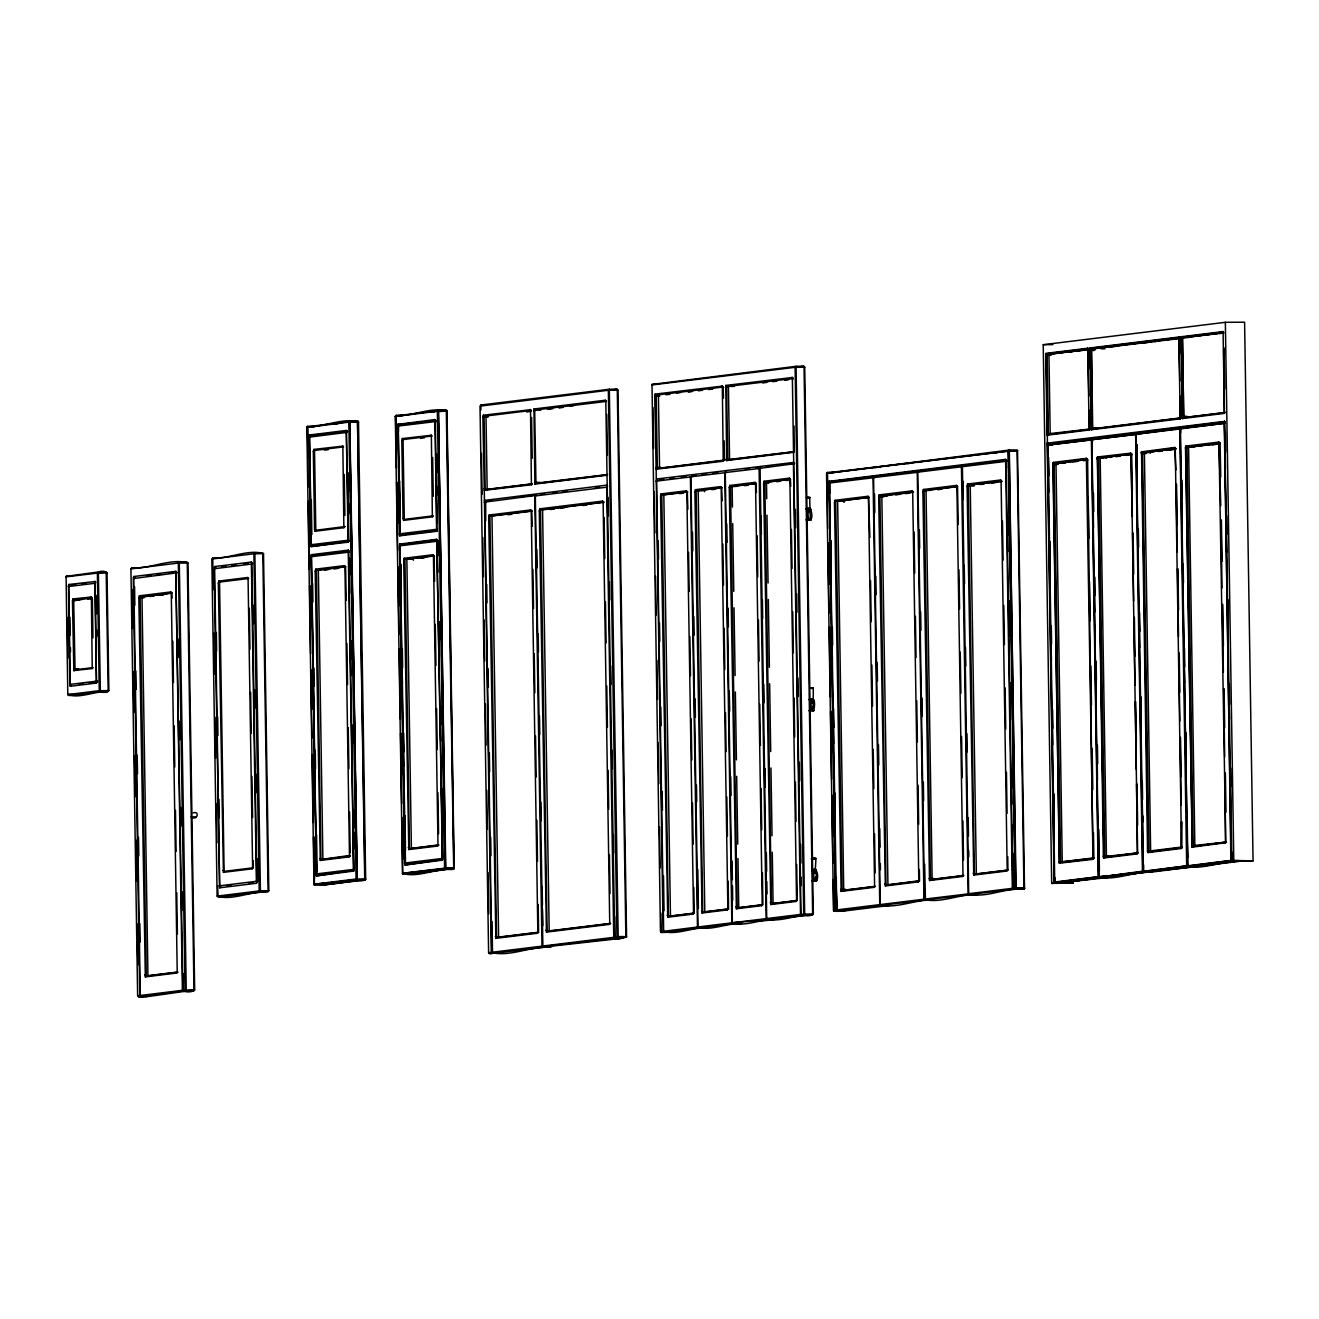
<?xml version="1.0" encoding="UTF-8"?>
<svg xmlns="http://www.w3.org/2000/svg" width="1319" height="1319" viewBox="0 0 1319 1319"><rect width="100%" height="100%" fill="white"/><g stroke="black" fill="none" stroke-linecap="round" stroke-linejoin="round"><path stroke-width="1.5" d="M192.244 829.173L191.931 830.772M191.98 830.311L192.112 828.794L192.145 830.772M353.723 870.095L316.527 875.898L353.525 871.084L353.08 809.602M1106.723 457.957L1105.998 458.435M1093.121 858.075L1086.361 458.336L1053.353 462.392L1052.908 463.447L1059.371 863.187L1092.66 859.378L1093.863 857.334L1093.467 832.652M1136.549 784.014L1137.308 852.882L1137.357 851.876M1181.873 821.786L1181.511 847.457L1175.245 448.411L1175.971 448.938M1225.714 841.786L1218.954 442.046L1185.946 446.102L1185.501 447.157L1192.244 847.128L1225.516 842.775L1224.939 773.148M322.891 884.159L322.66 885.131L313.988 884.225L306.816 427.307C326.98 424.932 307.756 427.488 307.278 426.449C323.188 427.653 343.567 417.101 358.504 422.047L365.676 878.965L364.736 879.971L322.66 885.131L322.38 884.175M68.242 586.559L68.736 584.498L95.133 581.531L96.468 683.044L70.336 686.259L69.858 685.319L68.506 586.543M69.462 586.526L68.736 584.498M72.463 601.035L72.974 598.974L91.374 596.979L92.231 668.568L73.831 670.563L72.463 601.035L92.083 597.738M96.963 681L96.468 683.044M134.439 578.546L134.686 577.508L133.747 578.513L140.292 995.499L185.056 990.008L194.668 989.926L148.965 996.439L139.765 995.565L133.268 577.574L133.714 576.518L175.806 571.341L182.929 990.272C184.644 992.696 193.003 992.333 194.668 989.942L187.957 562.966C171.552 557.723 149.294 569.313 131.867 567.862L130.927 568.868L137.638 995.829C140.787 999.851 155.84 993.702 146.162 996.653M138.841 597.886L139.352 595.825L170.794 591.951L171.272 592.89L177.224 971.971L176.779 973.026L145.337 976.901L138.841 597.886L143.919 597.804M186.028 990.998L185.056 990.008L178.345 563.048L179.285 562.042L186.259 990.47L138.61 996.818C136.879 993.158 143.309 998.285 146.755 995.482M183.357 973.867L183.357 991.327L182.385 990.338L175.839 573.336L177.026 572.809L133.747 578.513M213.002 589.791L212.771 557.921C228.517 559.157 248.763 548.704 263.52 553.683L268.812 890.869L267.872 891.875C252.11 890.638 231.88 901.091 217.124 896.112L211.831 558.926L212.771 557.921L218.542 557.871M214.107 568.637L214.618 566.576L251.352 562.059L251.83 562.999L256.842 882.23L256.397 883.285L219.663 887.802L214.107 568.637L215.591 567.566L214.618 566.576M218.344 583.113L218.839 581.052L247.593 577.524L248.071 578.464L252.621 867.754L252.176 868.809L223.422 872.354L218.344 583.113L219.828 582.042L248.582 578.513L247.593 577.524M253.281 860.615L253.347 867.275L252.176 868.809M307.987 458.204L307.541 426.828M309.091 437.034L309.602 434.973L346.336 430.456L347.458 431.56L309.734 435.468L309.355 437.001L311.268 546.017L348.711 541.136L348.101 542.175L311.086 546.462L309.091 437.034L310.575 435.962L309.602 434.973M309.817 437.001L310.097 435.831L347.326 431.445L346.369 432.451L348.068 540.18L349.04 541.169L311.35 546.693M313.328 451.494L313.823 449.433L342.858 446.135L343.863 527.699L315.109 531.244L314.549 529.315L313.328 451.494L314.812 450.422L343.567 446.894L342.577 445.904M316.527 875.898L311.037 555.728L311.482 554.672L348.216 550.155L348.991 551.556M353.739 870.507L316.296 874.695L311.284 555.958L348.875 551.161L348.496 550.402M315.208 571.209L315.703 569.149L344.473 565.62L344.935 566.56L349.486 855.85L349.04 856.905L320.286 860.45L315.208 571.209L316.692 570.138L345.578 566.725L346.238 600.409M346.336 430.456L348.546 541.12L347.804 473.059M396.013 416.458L396.261 415.436L395.321 416.458L402.493 873.343C417.282 878.256 437.479 867.886 453.241 869.089L454.181 868.067L447.009 411.182C432.071 406.236 411.693 416.788 395.782 415.567L396.376 439.095M437.331 529.842L436.605 531.31L399.855 535.811L399.377 534.871L397.843 424.388L434.841 419.574L436.111 421.536L434.841 419.574M397.596 426.152L398.833 426.103L398.107 424.091M401.833 440.628L402.328 438.567L431.362 435.27L432.368 516.834L403.614 520.362L403.053 518.433L401.833 440.628L403.317 439.557L432.071 436.012L431.082 435.023M441.42 788.432L442.03 860.202L405.032 865.017L399.723 544.104L436.737 539.29L437.941 540.741L438.221 555.662M403.713 560.328L404.208 558.267L432.978 554.738L433.44 555.678L437.99 844.984L437.545 846.04L408.791 849.568L403.713 560.328L405.197 559.256L433.951 555.728L434.611 581.316M413.325 560.262L413.391 559.256M435.418 421.503L436.605 531.31M436.737 539.29L442.722 859.493L405.032 865.017M480.792 410.16L480.973 405.015L609.312 389.253L616.995 389.187L617.984 390.177L626.574 936.853L622.964 938.188L613.747 937.331L606.691 487.14L607.63 486.134L606.658 485.145L484.436 500.429L491.278 952.367C508.771 957.479 532.052 945.772 550.534 947.091L551.903 946.514M482.869 417.282L483.364 415.221L530.502 409.698L531.409 484.782L484.287 490.305L482.869 417.282L487.948 417.216M488.706 517.097L489.201 515.037L530.749 509.942L531.227 510.882L537.839 932.187L537.394 933.242L495.862 938.337L488.706 517.097L490.19 516.026L531.722 510.931L532.233 526.281M492.02 921.503L492.498 952.334C492.844 954.214 488.838 954.379 488.607 952.697L480.017 406.021L480.973 405.015L486.744 404.982M606.756 475.252L534.871 484.089L533.964 409.005L605.322 400.234L605.8 401.174L614.736 938.32L541.994 946.663L534.789 495.977L535.976 495.433L484.732 502.127L491.806 952.302L492.778 953.307L550.765 946.564M606.509 475.549L607.449 474.56L535.959 483.199L534.69 411.017L534.937 409.995L606.443 401.421M539.29 510.882L539.801 508.821L602.635 501.105L603.113 502.044L609.724 923.349L609.279 924.405L546.445 932.121L539.29 510.882L540.774 509.81L603.607 502.094L602.635 501.105M538.168 904.488L538.597 931.198L537.394 933.242M614.736 938.32C617.506 941.008 626.69 935.501 622.42 938.254L542.834 947.141M654.719 396.162L655.23 394.101L722.317 386.121L723.241 461.205L656.137 469.185L654.719 396.162L659.797 396.096M706.143 927.966L707.627 926.894L706.143 927.966C692.788 927.158 675.542 935.649 663.127 931.263L656.137 469.185M656.054 481.072L657.538 480.001L656.549 479.011L793.692 462.425L801.045 914.314L802.034 915.304L806.156 914.792M660.555 495.977L661.066 493.916L686.358 490.816L686.836 491.756L693.497 912.056L693.003 914.116L667.711 917.233L660.555 495.977L662.039 494.905L687.331 491.806L687.875 509.216M694.899 491.756L695.41 489.695L720.702 486.596L721.18 487.535L727.857 907.835L727.346 909.896L702.054 913.012L694.899 491.756L696.383 490.684L721.674 487.585L722.152 500.874M704.527 491.69L704.577 490.684M693.81 887.423L694.206 912.089L693.003 914.116M793.527 452.302L726.687 460.512L725.78 385.428L792.356 377.514L793.692 462.425M794.071 426.119L794.203 451.593L727.775 459.639L726.621 386.566L793.23 378.471L792.637 379.229M724.147 440.826L724.428 459.177L723.241 461.205M729.259 487.535L729.753 485.474L755.045 482.375L755.523 483.315L762.201 903.614L761.706 905.675L736.398 908.775L729.259 487.535L730.726 486.464L756.034 483.364L756.43 492.548M728.121 881.141L728.55 907.868L727.346 909.896M696.35 475.236L690.398 476.851L697.471 927.043C709.886 931.428 727.132 922.937 740.503 923.745C745.581 921.915 732.342 921.668 732.935 923.663L664.644 932.187L663.655 931.198L656.582 481.006L657.538 480.001M763.602 483.315L764.097 481.254L789.405 478.154L789.867 479.094L796.544 899.393L796.049 901.454L770.758 904.554L763.602 483.315L768.68 483.249M740.981 923.613L741.443 922.739L740.503 923.745M762.415 872.815L762.893 903.647L761.706 905.675M796.692 864.473L797.237 899.426L796.049 901.454M827.673 500.082L827.508 472.383L826.551 473.406L833.559 910.819L836.79 910.028L836.262 877.184M836.081 910.011L836.526 911.05L835.554 910.061L829.09 481.336L1005.622 459.375L1006.529 467.487M828.843 483.1L830.08 483.067L829.354 481.039M834.482 502.391L834.993 500.33L868.001 496.274L868.479 497.214L874.596 886.286L874.151 887.341L841.126 891.397L834.482 502.391L835.966 501.335L868.99 497.263M844.111 502.325L843.435 501.797M878.685 496.966L879.179 494.905L912.204 490.849L912.682 491.789L918.799 880.845L918.354 881.9L885.329 885.956L878.685 496.966L883.763 496.9M922.888 491.542L923.382 489.481L956.407 485.425L956.885 486.365L962.985 875.42L962.54 876.476L929.532 880.531L922.888 491.542L924.372 490.47L957.512 486.53L958.254 524.434M919.376 869.567L919.524 880.367L918.354 881.9M932.632 900.135L934.099 899.063L932.632 900.135C916.144 899.047 895.255 909.451 879.757 904.636L873.046 477.676L874.53 476.604L874.283 477.626L829.387 483.034L836.576 910.868M967.091 486.101L967.585 484.04L1000.61 479.984L1001.088 480.924L1007.188 869.979L1006.743 871.035L973.735 875.091L967.091 486.101L974.081 486.019M932.879 899.113C935.402 900.333 926.647 898.157 923.959 899.212L880.284 904.57L881.273 905.559L880.284 904.57L873.574 477.61L918.469 472.202L918.733 471.163L917.249 472.235L923.959 899.212C939.458 904.026 960.347 893.606 976.818 894.711C981.468 891.66 968.838 896.046 968.146 893.771L961.452 466.811L962.392 465.805L968.69 893.705C983.941 898.767 1004.781 887.967 1021.021 889.27L1024.533 888.363L1012.893 888.281L1006.183 461.304C1006.001 458.847 1007.897 462.079 1005.639 461.37L917.777 472.169L924.487 899.146L925.46 900.135L924.635 864.275M977.082 893.672C979.456 894.678 972.054 894.068 969.135 894.76M1007.749 856.658L1007.914 869.501L1006.743 871.035M1013.041 853.409L1013.338 889.336L1012.349 888.346L1005.639 461.37L1006.826 460.842M1253.05 860.878L1233.809 861.01L1054.722 882.477L1048.011 444.107L1224.659 422.393L1224.51 421.371L1047.171 443.168L1054.079 883.103L1051.688 883.4L1043.23 344.704L1225.351 322.314L1244.592 322.182L1253.05 860.878L1230.874 860.384L1224.477 422.575L1135.972 433.852L1142.848 871.661L1098.941 877.102L1142.468 871.232L1143.985 872.172L1142.468 871.232L1135.61 434.297L1137.077 433.226L1136.83 434.264L1091.934 439.672L1098.793 876.624L1107.96 877.399L1152.097 871.15M1179.845 353.377L1179.334 338.076L1091.472 348.875L1092.726 428.691L1091.242 429.747L1180.175 418.832L1178.889 337.021L1089.972 347.952L1091.242 429.747L1092.495 428.213L1096.336 428.18M1089.527 411.66L1089.115 430.01L1047.055 435.188L1045.769 353.377L1087.829 348.216L1089.115 430.01L1089.065 410.225M1089.098 429.038L1089.115 430.01L1089.791 428.048M1230.446 862.032L1151.141 872.172C1134.653 871.084 1113.78 881.488 1098.265 876.673L1091.407 439.738L1092.89 438.666L1092.627 439.689L1047.731 445.097L1092.627 439.689L1092.346 438.732M1137.324 852.651L1136.863 853.937L1103.838 857.993L1103.376 857.053L1097.54 456.968L1130.828 453.142L1132.345 516.586M1103.838 857.993L1104.794 856.987L1098.529 457.957L1131.669 454.016L1132.378 489.844M1108.158 876.558L1063.032 882.493L1106.938 877.613C1111.966 875.832 1098.842 875.222 1099.255 877.663M1083.954 880.02L1107.894 876.591L1106.938 877.613M1175.905 470.009L1174.767 447.471L1141.479 451.84L1141.248 453.588L1146.326 453.522M1181.148 427.95L1181.033 428.823L1136.137 434.248L1143.441 872.238L1143.606 865.05M1151.141 872.172L1151.388 871.15L1176.317 868.677M1223.34 332.916L1223.092 331.597L1223.372 333.344L1222.96 332.124L1181.362 337.301L1182.319 418.568L1183.786 417.496L1182.401 337.829L1223.537 332.652L1181.989 337.565L1181.033 336.757L1223.092 331.597L1224.378 413.391L1182.319 418.568L1181.033 336.757L1182.401 337.829M1180.521 396.376L1180.175 418.832L1180.093 397.035M1180.159 417.843L1180.175 418.832L1180.851 416.853M1192.244 847.128L1193.184 846.122L1186.919 447.092L1220.075 443.151L1220.735 476.917M1224.609 411.693L1224.378 413.391L1223.62 349.42M1234.419 861.538L1240.388 860.73L1239.547 861.307C1223.059 860.219 1202.17 870.639 1186.671 865.808L1179.813 428.873L1180.752 427.867L1181.033 428.823L1224.774 423.152L1224.51 421.371L1231.847 861.373L1231.962 852.14M192.046 830.36L191.915 831.382M353.525 871.084L353.987 869.913M436.869 530.996L434.874 421.569L435.831 420.563L398.239 424.586L399.772 535.135L436.919 530.584M442.03 860.202L441.783 860.499M1092.923 859.065L1087.614 460.298M1137.126 853.64L1137.588 852.47M1182.236 846.979L1148.239 851.167L1141.99 452.994L1175.872 448.592L1174.899 447.982L1141.545 452.829L1147.563 851.629L1148.041 852.569L1181.066 848.513L1181.511 847.21M1225.516 842.775L1225.978 841.604M323.353 884.159L322.66 885.131L365.561 879.443L313.988 884.208L356.064 879.031L365.676 878.949M844.918 909.978C848.068 911.116 830.904 912.138 834.119 910.357L833.641 879.592M1017.345 450.241L1009.101 450.059L826.551 473.406L1008.145 451.065C1010.667 451.708 1019.603 449.96 1017.081 450.966L1023.94 887.918L1023.692 888.94L1013.338 889.336M1013.388 889.138L1012.349 888.346L968.69 893.705L969.663 894.694M1055.101 882.906L1055.233 877.959M1187.644 866.797L1180.456 428.296M70.336 686.259L71.292 685.253L70.303 684.264L68.769 586.493L69.726 585.488M66.906 575.842L65.95 576.865L106.18 572.05L108.174 690.612C107.993 693.167 100.228 692.871 99.255 690.694L97.392 572.99C98.678 570.682 105.685 570.632 107.02 572.908L108.867 690.628L107.927 691.634C95.529 690.744 79.239 699.021 67.797 694.569L66.082 576.354L98.348 571.984L100.359 691.535L68.786 695.558L67.797 694.585L99.255 690.694L108.867 690.612M74.095 670.81L75.051 669.805L93.171 667.579L92.231 668.568M145.337 976.901L146.277 975.895L177.735 972.021M176.779 973.026L177.241 972.169M219.663 887.802L220.603 886.797L219.63 885.824L214.651 568.571L215.591 567.566M223.422 872.354L224.362 871.348L253.116 867.803M226.736 896.03L225.796 897.035L225.516 896.079M315.109 531.244L316.065 530.238L344.951 526.545M354.02 869.353L316.494 873.903L317.467 874.893L316.494 873.903L311.515 556.667L312.455 555.662L311.482 554.672M256.397 883.285L257.601 881.257L257.238 858.587M343.863 527.699L344.82 526.71M437.067 530.436L400.168 534.822L398.14 426.086L399.08 425.081L397.843 424.388M320.286 860.45L321.226 859.444L350.211 855.371M399.855 535.811L400.811 534.822L399.822 533.832L437.1 529.265M403.614 520.362L404.57 519.356L433.324 515.828L432.368 516.834M405.494 864.159L400.02 545.802L400.481 544.665L437.232 540.493M349.04 856.905L349.98 855.899M353.278 871.381L354.349 870.227M484.551 490.536L485.507 489.53L532.365 483.776L531.409 484.782M408.791 849.568L409.731 848.562L438.617 844.885M437.545 846.04L438.485 845.034M535.135 484.32L536.091 483.315M495.862 938.337L496.801 937.331L538.333 932.236M656.4 469.416L657.357 468.426L726.489 459.82M546.445 932.121L547.385 931.115L610.235 923.399L609.279 924.405M726.967 460.76L727.907 459.754M810.542 914.743L809.19 915.304C796.049 914.347 778.886 923.102 766.702 918.535L760.09 467.47L760.321 468.36L725.285 472.565L732.358 922.756C744.559 927.208 761.69 918.667 774.847 919.524L776.314 918.453M667.711 917.233L668.651 916.227L693.942 913.111M793.263 452.598L794.203 451.593M702.054 913.012L703.011 912.006L728.302 908.89M736.398 908.775L737.354 907.785L762.646 904.669M770.758 904.554L771.697 903.564L796.989 900.448M775.786 918.519C770.51 922.146 742.927 919.887 733.331 923.745L731.831 922.822L724.758 472.631L725.697 471.625L725.978 472.581L690.942 476.786L698.015 926.977L698.988 927.966L697.998 926.993L731.831 922.822L733.331 923.745M672.805 931.989L661.446 932.566L660.456 931.577L651.998 384.406L796.066 366.303L803.766 366.237L804.738 367.226L813.328 913.902L812.389 914.908L767.674 919.524L767.394 918.552L767.147 919.59L766.174 918.601L759.101 468.41L760.585 467.338L759.629 468.36M841.126 891.397L842.083 890.391L875.091 886.335L874.151 887.341M885.329 885.956L886.269 884.95L919.425 880.746M929.532 880.531L930.472 879.526L963.497 875.47L962.54 876.476M973.735 875.091L974.675 874.085L1007.7 870.029M1136.549 433.291L1136.83 434.264L1091.67 439.705L1098.529 876.657L1099.782 877.597L1098.265 876.673L1054.606 882.032L1054.079 883.103L1073.32 882.955L1072.611 881.933L1054.606 882.048M1021.796 888.231L1021.566 889.204L1024.533 888.363M1024.632 887.918L1015.729 887.984L1009.332 450.537L1017.526 450.983L1024.517 888.445M1180.439 428.378L1136.137 434.231L1136.863 433.753M1059.652 863.434L1060.591 862.428L1054.095 463.909L1086.856 459.193L1053.584 463.859L1059.849 862.032L1093.83 857.845M1079.981 880.515L1063.955 881.982M1180.653 428.576L1180.587 432.945M1092.66 859.378L1093.748 858.207M1107.416 877.465L1107.713 876.574M1136.863 853.937L1137.473 852.898M1148.041 852.569L1148.997 851.563L1142.501 453.06L1175.74 448.476M1151.916 871.134L1143.672 871.711M1181.066 848.513L1182.137 847.359M1180.291 868.182L1196.284 865.726M1225.269 843.072L1225.879 842.033M348.364 541.878L348.826 540.708M357.548 880.449L323.485 884.637L314.12 884.719L357.251 879.493L349.832 421.14L348.875 422.146L356.064 879.031C357.202 881.191 366.171 881.389 364.984 878.932L357.515 421.074L358.504 422.064M536.141 495.054L535.316 495.928L542.884 946.96M440.018 410.934L446.02 410.209L446.762 411.165L453.934 868.067L411.643 874.118L402.625 873.837L445.756 868.627L438.337 410.258L437.38 411.264L444.569 868.166C451.823 871.843 461.139 866.698 444.701 868.66L402.493 873.326L444.569 868.166L454.181 868.067L446.168 869.073M652.608 384.423L658.593 383.862M614.868 938.172L614.654 916.721M664.331 931.725L661.198 932.104L660.868 913.111M1051.688 883.4L1073.32 882.955L1054.343 882.955L1047.451 444.14C1046.247 442.178 1050.056 444.75 1047.995 445.113M833.921 911.182L1016.125 888.858L1009.101 450.059L1008.145 451.065L1015.02 888.017L1016.24 887.967L1012.893 888.281M1150.201 452.994L1150.893 452.335L1141.298 452.582M1224.23 412.929L1224.576 412.122M1181.329 848.199L1181.428 821.786M1143.441 872.238L1195.344 866.748C1197.636 865.132 1188.386 867.424 1186.671 865.808L1142.848 871.661M1239.547 861.307L1195.871 866.682L1195.591 865.709L1196.696 866.171M1052.282 445.097L1047.863 444.602M1092.033 439.243L1091.868 438.864M1107.762 877.102L1107.482 877.547M810.295 518.895L806.387 519.752L806.783 518.829M813.098 710.018L813.262 707.594M311.086 546.462L312.306 545.687L310.872 545.753M399.591 535.58L400.679 534.69M316.263 875.668L317.187 873.92L315.966 873.969M1059.371 863.187L1060.46 862.313M1103.574 857.762L1104.662 856.872M1147.777 852.338L1148.849 851.447M1191.98 846.897L1193.052 846.007M1098.315 829.453L1098.974 876.64L1107.333 877.415M1089.032 429.466L1089.758 428.543M1224.741 422.707L1224.378 421.899L1047.451 444.14L1048.44 445.13L1048.209 444.223L1136.071 433.423L1136.83 434.264L1136.599 433.357M844.77 910.737L841.852 910.786M1024.171 888.808L1024.385 887.918M1151.619 872.04L1151.388 871.15L1151.668 872.106M833.559 910.819L836.79 910.028L836.048 910.934M1073.072 882.427L1054.722 882.477L1099.502 876.64L1098.76 877.531M445.542 869.155L438.337 410.258L445.064 869.023M411.759 873.772L411.99 873.755M1187.364 866.534C1187.974 864.967 1188.617 867.457 1187.166 866.665M131.867 567.862L130.911 568.885L178.345 563.048L187.974 562.949M172.113 598.035L171.767 592.94L140.111 597.342L146.277 975.895M484.7 500.132L485.689 501.121L485.722 520.642M723.471 398.025L723.175 386.995L656.202 395.09L657.357 468.426M691.881 475.78L691.634 476.802L657.291 481.023M453.72 868.941L446.317 411.165C448.559 409.78 440.876 412.336 437.38 411.264L395.321 416.441M489.349 953.225L500.082 953.159M698.46 928.032L698.707 926.993L697.471 927.043L664.347 931.214M804.689 914.974L796.066 366.303L795.126 367.309L803.716 913.985C804.689 916.144 812.455 916.441 812.636 913.886L804.046 367.21L803.766 366.237L795.703 367.226M880.729 905.625L880.977 904.603L879.757 904.636L836.081 909.995M888.429 905.576L889.913 904.504L888.957 905.51L889.385 904.554L888.429 905.576L844.754 910.934L833.74 910.605M924.932 900.201L924.487 899.146L969.383 893.738M1021.021 889.27L1022.143 888.66M399.377 534.871L400.564 534.343M316.049 874.959L317.236 874.415M404.554 864.077L399.492 545.852M1059.173 862.494L1060.361 861.95M1103.376 857.053L1104.547 856.526M1147.563 851.629L1148.75 851.085M1191.766 846.188L1192.953 845.66M437.941 540.741L436.754 541.285L442.492 859.048M183.028 562.471L186.985 561.976L187.265 562.949L193.975 989.909L193.728 990.932L183.357 991.327M323.485 884.637L322.528 885.016M442.244 859.642L404.801 863.813M918.255 471.312L917.777 472.169L918.189 471.229M498.104 953.126L497.049 953.159M1048.044 444.866L1047.171 443.168L1048.556 444.239M622.964 938.188L623.376 937.248L613.747 937.331L491.806 952.302L492.778 953.307M1092.429 439.26L1092.214 445.855M669.97 932.005L668.898 932.038M1021.5 889.138L1021.978 888.264L1018.004 888.759M1107.399 877.003L1107.07 877.448M1107.647 876.822L1152.493 871.595M809.371 509.942L810.163 510.404M813.493 699.911C811.366 727.659 818.143 694.256 811.581 700.785L809.635 700.785M812.9 706.687L811.713 709.259L813.658 710.199M815.867 873.096L815.472 870.441L814.252 871.282L815.076 873.442M815.571 877.184L814.384 879.757C818.802 885.016 818.819 867.622 813.691 870.342L813.839 880.63L816.56 880.729M1055.299 882.065L1055.035 882.807M1017.658 450.554L1012.712 450.504M1187.331 866.237L1232.094 860.334L1143.705 871.199M1099.502 876.64L1099.304 877.465M812.619 859.444L813.774 859.098M1048.242 433.143L1047.055 435.188L1048.523 434.116L1047.055 435.188L1048.292 433.638L1047.138 354.465L1088.274 349.271L1088.851 368.66M364.736 879.971L357.515 421.074M1224.378 412.583L1183.242 417.645C1180.456 419.327 1185.814 414.875 1187.397 417.002M1092.594 428.56L1091.242 429.747L1090.368 348.414L1178.774 337.549L1179.829 380.96M1183.654 417.381L1182.533 337.68M310.575 435.962L309.635 436.968L311.317 544.698L312.306 545.687M252.572 563.526L251.385 564.054L256.381 881.29L257.353 882.279M485.689 501.121L484.205 502.193M536.272 494.905L535.333 495.911L607.399 487.107M759.629 468.344L794.632 463.645L793.444 464.189L800.518 914.38L802.034 915.304M827.277 472.911L827.689 528.804M830.327 482.029L830.08 483.067M1009.233 450.191L1008.408 451.049L1015.399 888.429M1181.28 427.801L1180.06 428.856L1187.694 866.599M499.95 953.307L500.956 953.109M1093.616 858.372L1059.404 862.214L1053.156 463.694L1086.493 458.847L1087.581 459.803L1083.559 460.232M1024.236 888.676L1013.734 889.154M1182.005 847.507L1148.173 852.058L1147.481 850.64M1195.871 866.138L1187.38 865.775L1186.671 816.543M1150.745 452.499L1141.479 451.84M807.624 497.593L810.295 497.477L807.244 497.659M809.305 508.491L810.476 508.474L806.371 508.474M810.707 509.513L808.003 509.398L808.168 519.686C816.857 523.313 806.915 493.982 810.872 519.801M812.834 687.957L809.833 687.908M811.713 687.891L813.295 687.924L813.246 698.971M815.142 858.521L815.966 858.422L815.323 869.518M814.186 870.227L815.389 870.194M815.703 870.161L811.713 869.996M191.107 816.89C197.421 821.506 199.944 810.493 193.266 812.883M306.931 426.812L349.007 421.635L358.372 421.552M612.923 389.699L616.995 389.187L617.292 390.16L625.865 936.836C609.559 940.299 613.17 935.385 626.574 936.836M333.971 424.157L337.977 423.679M430.489 412.303L434.495 411.808M442.508 410.819L446.514 410.341L437.99 410.39M435.122 419.805L435.962 420.679L398.602 424.949L398.404 432.22M341.192 432.187L345.281 431.692M415.419 423.069L419.491 422.575M398.14 426.086L435.6 421.536M531.211 410.456L484.353 416.21L483.364 415.221M526.71 411.446L530.799 410.951M536.915 410.193L541.004 409.681M547.121 408.939L551.21 408.428M559.371 407.439L563.46 406.928M569.577 406.17L573.666 405.675M676.515 393.029L680.571 392.534M688.666 391.545L692.722 391.051M698.79 390.292L702.846 389.797M708.913 389.056L712.969 388.561M762.745 382.444L766.801 381.949M772.868 381.191L776.924 380.696M785.019 379.707L789.075 379.196M526.677 411.891L530.749 411.396M548.753 409.187L552.826 408.676M558.943 407.934L563.015 407.423M665.914 394.777L669.97 394.282M688.205 392.04L692.244 391.545M698.328 390.803L702.367 390.309M708.451 389.55L712.507 389.056M762.58 382.906L766.603 382.411M772.621 381.669L776.644 381.175M784.673 380.185L788.696 379.691M1179.334 338.076L1090.912 348.76C1088.06 347.326 1093.253 352.354 1095.067 349.881M1089.576 349.337L1048.935 354.333L1050.188 434.132M1093.632 348.826L1179.582 338.554M1183.061 337.845L1223.702 332.85M1069.148 352.058L1073.204 351.563M1079.305 350.821L1083.377 350.31M1111.818 346.815L1115.89 346.32M1144.331 342.825L1148.404 342.33M1154.504 341.572L1158.56 341.077M1164.661 340.335L1168.716 339.824M1187.018 337.582L1191.073 337.087M1219.531 333.592L1223.587 333.08M324.425 450.142L328.25 449.664M420.596 438.32L424.421 437.842M532.068 484.04L487.156 489.563L486.002 416.227M538.185 483.282L607.597 474.758M724.345 460.413L659.549 468.377L658.395 395.04M794.368 451.807L729.572 459.77L728.418 386.434M487.684 500.874L491.773 500.363M519.719 496.933L524.303 496.373M530.403 495.614L536.487 494.872M540.559 494.378L544.615 493.867M552.579 492.894L556.816 492.383M562.768 491.641L566.972 491.13M595.397 487.634L599.502 487.123M659.516 479.753L663.655 479.242M669.788 478.484L673.877 477.989M681.395 477.066L686.127 476.489M701.823 474.56L706.555 473.966M712.689 473.224L717.734 472.598M745.367 469.201L749.456 468.707M755.589 467.948L760.041 467.404M766.537 466.596L771.928 465.937M778.045 465.195L782.464 464.651M788.267 463.925L792.406 463.431M1089.527 429.071L1047.764 433.852L1046.61 354.316L1088.274 349.271L1087.829 348.216L1088.422 349.387M1180.587 417.892L1092.181 428.823L1091.472 348.875M1090.829 429.137L1047.434 434.66L1046.165 353.855L1087.779 348.81L1088.834 396.178M1180.241 418.156L1091.571 429.17L1092.445 427.719L1096.287 427.686M1224.955 412.649L1182.582 417.793L1183.506 416.524L1187.347 416.507M826.683 472.894L1009.381 451.032L1008.623 450.208M874.448 467.684L878.536 467.19M907.093 463.678L911.182 463.183M917.299 462.425L921.387 461.93M992.795 453.142L996.867 452.648M790.757 486.266L790.378 479.143L765.086 482.243L764.097 481.254M532.167 511.096L491.971 516.026L498.598 937.347M604.086 502.259L542.571 509.81L549.182 931.132L610.697 923.564M687.793 491.971L663.82 494.922L670.448 916.227M722.136 487.75L698.18 490.701L704.791 912.006L728.764 909.055M756.084 483.578L732.127 486.513L732.441 507.073M790.427 479.358L766.471 482.292L766.735 498.747M507.766 514.756L511.723 514.278M550.501 509.513L554.557 509.002M560.624 508.26L564.68 507.766M582.932 505.523L586.988 505.029M679.466 493.652L683.357 493.174M711.864 489.679L715.755 489.201M744.262 485.689L748.153 485.211M776.66 481.715L780.551 481.237M786.388 480.512L790.279 480.034M311.317 544.698L348.777 540.147M1006.595 460.364L829.849 481.897L829.717 493.339M838.274 481.056L842.478 480.545M848.183 479.836L852.618 479.292M858.685 478.55L864.077 477.89M870.029 477.148L874.893 476.555M880.977 475.813L885.033 475.302M902.311 473.191L907.324 472.565M913.391 471.823L919.475 471.081M923.531 470.57L928.658 469.943M933.654 469.333L938.567 468.723M944.536 467.998L949.861 467.338M955.945 466.596L960.413 466.052M966.893 465.244L970.866 464.766M978.22 463.859L982.77 463.299M988.36 462.606L992.696 462.079M998.483 461.37L1002.621 460.859M256.529 553.436L262.53 552.694L262.811 553.667L268.087 891.347L218.097 897.101L217.651 885.857M1131.537 453.901L1097.787 458.418L1104.036 856.592L1137.802 852.931L1103.97 857.498L1097.342 458.254L1131.669 454.016L1100.178 457.973L1106.443 857.004M1093.83 858.554L1062.257 862.445L1055.975 463.414L1087.565 459.523M1150.646 851.579L1144.381 452.549L1175.954 448.658M1220.157 443.233L1188.584 447.108L1194.849 846.139L1226.423 842.264M1061.844 462.903L1065.801 462.425M1073.699 461.452L1077.639 460.974M1115.923 456.259L1119.864 455.78M1158.148 451.082L1162.088 450.587M1169.986 449.614L1173.926 449.136M1212.21 444.437L1216.151 443.942M1062.026 463.332L1065.9 462.854M1072.215 461.996L1077.557 461.419M1083.377 460.71L1087.746 460.084M1115.923 456.704L1119.815 456.226M1126.113 455.368L1130.004 454.907M1158.181 451.51L1162.55 450.9M1168.37 450.175L1174.207 449.466M1212.095 444.882L1215.986 444.404M71.737 585.257L75.744 584.762M81.778 584.02L85.801 583.526M146.722 576.04L150.729 575.546M156.73 574.804L160.753 574.309M168.766 573.32L172.773 572.825M221.707 566.824L225.796 566.313M231.93 565.571L236.002 565.06M244.163 564.054L248.252 563.559M318.588 554.92L322.66 554.409M328.794 553.667L332.866 553.156M338.999 552.397L343.072 551.903M405.048 544.285L409.121 543.791M415.254 543.032L419.343 542.538M425.46 541.779L429.549 541.285M68.769 586.493L95.43 583.245M311.515 556.667L348.974 552.117M400.02 545.802L437.281 541.235M913.424 492.317L880.169 495.895L879.179 494.905M1001.813 481.451L968.558 485.029L967.585 484.04M869.205 497.461L837.631 501.352L843.731 890.407L845.66 890.391M913.391 492.036L881.817 495.911L887.934 884.967L919.508 881.092M957.594 486.596L926.02 490.487L932.137 879.542L934.05 879.526M1001.797 481.171L970.223 485.046L976.34 874.101L1007.914 870.227M841.522 501.088L845.463 500.61M883.746 495.895L887.687 495.416M895.585 494.444L899.542 493.966M905.461 493.24L909.401 492.745M937.809 489.25L941.766 488.772M980.033 484.073L983.99 483.578M991.888 482.606L995.829 482.127M895.634 494.889L899.509 494.411M905.345 493.685L909.22 493.207M937.891 489.695L941.766 489.217M980.149 484.502L984.023 484.024M991.789 483.067L995.68 482.589M345.677 566.791L318.341 570.154L322.891 859.46M434.182 555.926L406.846 559.289L411.396 848.579L438.732 845.215M324.177 569.66L328.085 569.181M333.938 568.456L337.845 567.978M408.775 559.272L412.682 558.794M420.481 557.822L424.388 557.343M87.681 599.172L92.363 598.711L92.973 637.769M324.375 570.088L328.217 569.61M333.971 568.901L337.796 568.44M420.563 558.267L424.388 557.789M171.965 593.138L141.99 596.831L147.942 975.912L177.917 972.218M149.904 596.073L153.894 595.578M159.896 594.853L163.886 594.358M149.987 596.518L153.911 596.023M159.813 595.298L163.737 594.82M79.321 684.264L83.344 683.77M89.362 683.028L97.54 681.89L96.435 681.049L94.902 583.295L95.842 582.289L94.869 581.3M324.837 859.213L350.227 856.097M404.999 863.022L442.277 858.455M226.736 886.038L230.809 885.544M249.192 883.285L253.264 882.79M323.6 874.134L327.673 873.64M333.806 872.881L337.878 872.387M344.012 871.628L348.101 871.134M410.061 863.516L414.15 863.005M420.266 862.263L424.355 861.752M430.472 861.01L434.561 860.499M217.124 896.112L259.2 890.935L268.812 890.853L262.794 891.611M361.554 879.954L365.561 879.46M414.001 873.508L432.022 871.298M436.028 870.804L454.066 868.594M1108.422 856.773L1138.017 853.129M1152.625 851.332L1182.22 847.705M843.731 890.407L875.305 886.516M932.137 879.542L963.711 875.668M500.61 937.1L538.779 932.401M672.443 915.98L694.404 913.276M762.712 904.883L738.739 907.835L737.964 858.504M797.055 900.663L773.082 903.614L772.274 852.222M488.607 952.697L492.498 952.334M732.358 922.756L801.227 914.347M1234.535 861.043L1238.508 860.549M809.718 497.906L809.932 508.194M809.8 509.233L810.74 509.15L809.157 509.266M725.285 387.489L726.505 387.44M349.354 421.272L358.01 421.206M533.453 411.066L534.69 411.017M1224.708 423.399L1180.752 428.395M726.406 458.831L727.626 458.781M655.84 467.487L660.918 467.421M534.574 482.391L539.652 482.325M483.991 488.607L485.507 489.53M1185.451 448.163L1186.671 448.13M1097.045 459.028L1098.265 458.996M1052.842 464.453L1057.92 464.387M403.053 518.433L404.57 519.356M314.549 529.315L316.065 530.238M399.294 533.882L400.531 533.849M97.392 572.99L107.02 572.908M73.534 668.881L78.612 668.799M69.775 684.33L71.292 685.253M408.23 847.639L409.731 848.562M319.726 858.521L321.226 859.444M222.862 870.425L224.362 871.348M219.102 885.873L220.322 885.824M1191.684 845.199L1192.904 845.166M1103.278 856.064L1108.356 855.998M1059.075 861.505L1060.311 861.455M973.158 873.162L974.675 874.085M928.972 878.602L934.05 878.536M884.769 884.027L886.269 884.95M840.566 889.468L845.644 889.385M770.181 902.625L771.697 903.564M735.837 906.845L737.354 907.785M701.494 911.066L703.011 912.006M667.15 915.287L668.651 916.227M545.885 930.192L547.385 931.115M495.284 936.408L496.801 937.331M144.777 974.972L145.997 974.922M192.541 990.19L191.453 991.08M814.186 858.916L815.439 858.85L811.432 858.999M811.498 688.073L813.196 687.908M815.455 869.468L814.351 869.567L815.323 869.386M814.796 870.177L813.823 870.128M809.338 520.263L810.905 520.148L806.206 520.049M809.091 699.664L812.389 699.614M814.928 858.488L811.63 858.537M811.762 870.144L813.015 870.144M346.897 432.401L310.328 436.985M1147.744 850.623L1148.717 850.59M256.908 881.24L219.63 885.807L220.603 886.797M663.836 931.23L661.165 931.61M811.432 858.653L815.867 858.405M812.042 869.419L812.999 869.435M807.327 508.491L808.333 508.458M807.129 509.183L808.333 509.167M810.014 698.905L812.24 698.938M812.52 858.405L815.142 858.389M812.801 870.128L814.004 870.095M97.655 681.016L71.012 684.297M76.189 694.536C79.783 696.069 69.989 693.86 68.506 694.585M183.621 990.289L183.902 991.261M808.25 497.444L806.387 497.477L808.91 497.444M1043.23 344.704L1052.842 344.622M1101.085 348.81L1104.943 348.777M1051.128 354.283C1044.879 352.585 1044.401 355.751 1050.864 355.306M1050.996 354.432C1044.763 353.459 1044.582 354.663 1050.897 354.811M734.452 386.368L726.753 386.418L725.78 385.428M540.708 409.945L534.937 409.995L533.964 409.005M402.031 415.386L396.261 415.436L395.568 416.458L396.376 467.915M401.817 415.914L395.436 415.947L437.512 410.77L446.877 410.687M488.195 416.177L484.353 416.21L484.089 417.233L485.211 488.574M1194.618 447.042L1186.919 447.092L1185.946 446.102M1144.381 452.549L1146.31 452.532M1055.975 463.414L1057.904 463.398M1058.036 463.513L1053.09 462.705M1057.953 463.892L1052.908 463.447M827.376 472.532L835.207 472.317M768.928 482.226L765.086 482.243L764.822 483.282L771.417 902.592M736.497 486.431L730.726 486.464L729.753 485.474M974.329 484.996L968.558 485.029L968.311 486.068L974.395 873.129M704.082 490.635L696.383 490.684L695.41 489.695M930.142 490.421L924.372 490.47L923.382 489.481M887.852 495.845L880.169 495.895L879.921 496.933L885.989 883.994M806.222 509.53L809.8 509.497M412.88 559.207L405.197 559.256L404.208 558.267M135.709 567.829L139.567 567.813M79.717 599.931L73.946 599.964L72.974 598.974M193.332 816.873L196.284 816.84M815.472 870.441L811.894 870.474L812.323 871.282M812.059 880.696L815.62 880.663L815.719 877.349M816.494 880.746L816.164 870.408M1023.824 888.792L1013.206 888.544M808.135 508.474L809.075 508.442M806.041 509.052L809.85 509.068M809.025 699.499L813.724 699.598L812.751 699.614M809.207 710.496L813.889 710.595L809.042 710.76M813.807 869.419L814.746 869.386M811.877 880.993L816.576 881.092L811.729 881.257M480.726 406.054L608.356 390.259L617.984 390.16M307.624 426.449L308.003 487.024M307.508 427.34L348.875 422.146L358.504 422.047M1131.817 454.857L1130.564 452.912M869.88 537.361L868.561 498.219M212.524 558.959L253.891 553.749L263.52 553.667M215.343 568.604L251.913 564.004M813.015 710.166L811.169 710.133L811.02 699.845L812.85 699.878M813.675 870.342L814.515 870.359M808.184 519.686L810.888 519.785M814.515 869.996L815.521 870.012M804.755 367.21L795.126 367.309L652.13 384.934M1137.621 851.909L1131.125 454.841M402.493 873.343L403.466 874.316M313.988 884.225L314.483 885.065M813.328 913.886L801.309 914.331M1186.704 447.619L1185.501 447.157M1098.298 458.484L1097.095 458.023M398.866 425.608L397.662 425.147M830.096 482.556L828.909 482.094M310.361 436.49L309.157 436.012M1220.174 443.514L1186.193 447.57L1192.442 845.726L1226.208 842.066L1192.36 846.633L1185.748 447.388L1220.075 443.151M1186.787 447.24L1185.682 446.399M1098.397 458.105L1097.276 457.264M830.195 482.177L829.09 481.336M310.443 436.111L309.338 435.27M312.323 555.81L311.218 554.969M1005.622 459.375L1006.727 460.479M346.617 430.686L347.458 431.56M1091.341 349.024L1089.972 347.952L1091.258 349.403M1142.716 452.532L1141.743 451.543M1098.529 457.957L1097.54 456.968M1054.326 463.381L1053.353 462.392M1001.583 480.973L1000.61 479.984M656.202 395.09L655.23 394.101M957.38 486.414L956.407 485.425M606.295 401.223L605.322 400.234M913.177 491.839L912.204 490.849M794.384 463.183L793.411 462.194M790.378 479.143L789.405 478.154M835.966 501.335L834.993 500.33M756.034 483.364L755.045 482.375M721.674 487.585L720.702 486.596M687.331 491.806L686.358 490.816M662.039 494.905L661.066 493.916M403.317 439.557L402.328 438.567M540.774 509.81L539.801 508.821M314.812 450.422L313.823 449.433M531.722 510.931L530.749 509.942M490.19 516.026L489.201 515.037M400.811 534.822L400.003 533.849M433.951 555.728L432.978 554.738M345.446 566.609L344.473 565.62M316.692 570.138L315.703 569.149M252.341 563.048L251.352 562.059M219.828 582.042L218.839 581.052M176.779 572.331L175.806 571.341M1231.979 861.225L1231.138 860.367L1224.263 423.415M134.686 577.508L133.714 576.518M171.767 592.94L170.794 591.951M140.325 596.815L139.352 595.825M1055.348 882.559L1054.788 877.959M1006.117 460.232L829.288 481.765L835.817 910.044L837.07 910.984L835.751 877.184M314.483 885.065L313.493 836.889M1179.483 338.192L1178.889 337.021L1179.137 338.34M1182.319 338.208L1181.033 336.757L1182.286 338.719M1063.856 882.411L1062.999 881.999L1063.757 882.84M1250.659 861.159L1231.418 861.307L1231.451 852.14M1022.044 889.072L1021.318 888.742M812.405 702.945L811.581 700.785M1179.615 339.049L1178.889 337.021L1178.906 338.043M1088.554 350.227L1087.829 348.216L1087.845 349.222M1218.954 442.046L1220.751 505.721M793.197 378.388L792.076 377.283M723.175 386.995L722.054 385.89M930.472 879.526L924.108 491.492M842.083 890.391L835.718 502.358M438.023 572.133L436.869 539.784L399.542 544.846M741.031 923.679L740.75 922.723M75.051 669.805L73.699 601.002M141.133 996.373L140.985 995.532M311.037 555.728L348.711 551.012L353.723 870.326L348.216 550.155M1175.262 448.345L1174.767 447.471M1086.856 459.193L1086.361 458.336M868.496 497.148L868.001 496.274M530.733 410.324L530.238 409.451M400.481 544.665L399.987 543.807M91.605 597.606L91.11 596.749M191.931 827.854L192.112 828.794M1086.625 458.583L1087.169 460.298M622.832 938.073L622.683 937.232M346.996 431.445L347.161 432.401M1225.351 322.314L1233.809 861.01M1224.048 347.952L1224.691 388.907M1225.367 431.593L1225.681 452.12M1226.686 515.713L1226.967 534.162M1228.005 599.815L1228.286 618.281M1229.324 683.918L1229.654 704.428M1230.643 768.021L1230.94 786.487M1231.221 804.953L1231.286 809.058M1224.906 431.346L1225.417 468.542M1226.241 515.597L1226.752 552.645M1227.494 599.815L1228.137 636.846M1228.813 683.934L1229.44 719.036M1230.132 768.037L1231.286 841.885M1221.41 520.115L1222.07 561.267M1222.746 604.465L1223.389 645.601M1224.065 688.815L1224.675 727.89M1225.384 773.148L1226.011 812.24M1220.965 520.115L1222.037 588.01M1222.301 604.465L1223.356 672.344M1223.62 688.815L1224.691 756.694M1181.84 480.116L1182.121 498.566M1183.159 564.219L1183.456 582.685M1184.478 648.321L1184.775 666.787M1185.797 732.424L1186.094 750.89M1187.116 816.543L1187.776 857.564M1181.395 480.116L1181.906 517.048M1182.714 564.219L1183.192 599.106M1184.033 648.321L1184.511 683.209M1185.352 732.424L1185.83 767.312M1176.564 484.403L1177.224 525.556M1177.9 568.753L1178.543 609.889M1179.219 653.103L1179.829 692.178M1180.538 737.436L1181.164 776.528M1176.119 484.403L1177.191 552.298M1177.455 568.753L1178.51 636.632M1178.774 653.103L1179.845 720.982M1180.093 737.436L1181.164 805.332M1136.994 444.519L1137.291 462.985M1138.313 528.622L1138.61 547.088M1139.632 612.725L1139.929 631.191M1140.951 696.828L1141.248 715.294M1142.287 780.947L1142.567 799.396M1142.831 815.818L1142.93 821.968M1136.549 444.519L1137.06 481.451M1137.868 528.622L1138.346 563.51M1139.187 612.725L1139.665 647.613M1140.506 696.828L1140.984 731.715M1141.842 780.947L1142.93 854.794M1143.161 865.05L1143.177 871.216M1133.054 533.041L1133.697 574.177M1134.373 617.391L1134.983 656.466M1135.692 701.724L1136.319 740.816M1136.994 784.014L1137.638 825.166M1132.609 533.041L1133.664 600.92M1133.928 617.374L1134.999 685.27M1135.247 701.724L1136.319 769.62M1093.467 493.026L1093.764 511.492M1094.786 577.128L1095.083 595.594M1096.122 661.231L1096.402 679.697M1097.441 745.35L1097.721 763.8M1098.76 829.453L1099.403 870.474M1093.022 493.026L1093.5 527.913M1094.341 577.128L1094.819 612.016M1095.677 661.231L1096.138 696.119M1096.996 745.35L1097.474 780.221M1088.208 497.329L1088.851 538.465M1089.527 581.679L1090.137 620.754M1090.846 666.013L1091.472 705.104M1092.148 748.302L1092.791 789.454M1048.621 457.429L1048.918 475.895M1049.957 541.532L1050.237 559.998M1051.276 625.635L1051.556 644.101M1052.595 709.754L1052.875 728.203M1053.914 793.857L1054.211 812.323M1048.176 457.429L1048.737 492.3M1049.512 541.532L1050.056 576.403M1050.831 625.635L1051.375 660.522M1052.15 709.754L1052.694 744.625M1053.469 793.857L1054.013 828.728M1047.319 435.155L1047.434 443.135M1007.749 516.751L1008.029 535.234M1009.068 600.92L1009.365 619.386M1010.354 683.028L1010.684 703.555M1011.706 769.241L1012.003 787.723M1007.304 516.751L1007.848 551.655M1008.623 600.92L1009.167 635.807M1009.909 683.028L1010.486 719.976M1011.261 769.241L1011.821 804.145M1012.135 824.672L1012.332 836.988M1012.596 853.409L1013.14 888.297M1002.473 521.054L1003.099 560.179M1003.808 605.47L1004.418 644.595M1005.094 687.826L1005.737 728.995M1006.43 772.242L1007.073 813.411M962.903 481.138L963.183 499.604M964.222 565.29L964.519 583.773M965.508 647.398L965.805 665.881M966.86 733.628L967.157 752.094M968.195 817.78L968.476 836.262M968.707 850.623L968.806 856.789M958.962 569.726L959.572 608.85M960.248 652.081L960.891 693.25M961.584 736.497L962.227 777.666M962.903 820.913L963.513 860.021M919.376 529.677L919.673 548.143M920.662 611.785L920.959 630.251M922.03 697.998L922.311 716.464M923.349 782.151L923.63 800.633M914.083 531.92L914.726 573.106M915.402 616.336L916.045 657.505M916.738 700.752L917.381 741.921M918.057 785.168L918.667 824.276M874.53 494.048L874.827 512.53M875.816 576.156L876.113 594.638M877.184 662.369L877.465 680.851M878.47 744.477L878.784 765.004M879.789 828.645L880.086 847.111M880.334 863.533L880.433 869.699M870.556 580.591L871.199 621.76M871.892 665.007L872.535 706.176M873.211 749.406L873.821 788.531M874.53 833.822L875.156 872.947M830.986 540.543L831.267 559.009M832.338 626.756L832.619 645.222M833.624 708.864L833.921 727.33M834.943 793.016L835.24 811.498M830.459 540.543L831.036 577.491M831.811 626.756L832.338 659.599M833.113 708.864L833.657 743.768M834.432 793.032L835.009 829.981M828.348 543.164L828.991 584.185M829.667 627.267L830.311 668.288M831.003 711.37L831.646 752.391M832.322 795.472L832.965 836.51M827.903 543.164L829.008 612.906M829.222 627.267L830.327 697.009M830.558 711.37L831.613 779.067M831.877 795.472L832.932 863.17M833.196 879.575L833.674 910.357M813.163 700.867L813.18 702.598M808.58 510.338L808.613 512.069M808.695 517.064L808.712 518.812M795.39 509.365L795.67 527.864M796.709 593.649L797.006 612.148M798.028 677.933L798.325 696.432M799.363 762.217L799.644 780.716M800.649 844.44L800.946 862.939M801.161 877.333L801.293 885.56M791.433 529.43L792.043 568.489M792.719 611.653L793.362 652.757M794.087 697.982L794.697 737.041M795.406 782.249L796.016 821.308M766.982 515.185L768.054 582.998M768.317 599.453L769.373 667.266M769.636 683.704L770.708 751.533M770.956 767.971L772.027 835.784M761.063 515.647L761.36 534.146M762.398 599.931L762.679 618.43M763.717 684.215L764.014 702.714M765.036 768.499L765.333 786.998M766.372 852.766L766.652 871.265M766.817 881.554L767.015 893.886M757.122 535.712L757.765 576.815M758.441 619.979L759.084 661.099M759.76 704.264L760.404 745.367M761.079 788.531L761.739 829.651M732.704 523.511L733.776 591.341M734.023 607.779L735.095 675.592M735.359 692.03L736.414 759.859M736.678 776.297L737.733 844.127M730.479 487.502L737.074 906.812M726.785 523.973L727.082 542.472M728.104 608.257L728.401 626.756M729.259 690.942L729.72 711.04M730.759 776.825L731.056 795.324M732.078 861.109L732.375 879.608M732.474 885.774L732.688 900.168M722.828 544.038L723.471 585.158M724.164 628.322L724.807 669.425M725.483 712.59L726.093 751.649M726.802 796.857L727.412 835.916M696.135 491.723L702.714 911.033M692.508 532.315L692.788 550.814M693.827 616.6L694.124 635.098M695.113 698.823L695.41 717.322M696.481 785.151L696.729 801.606M697.8 869.435L698.41 908.494M688.551 552.381L689.161 591.423M689.87 636.648L690.48 675.707M691.172 718.871L691.816 759.975M692.491 803.139L693.134 844.259M661.792 495.944L668.37 915.254M658.214 540.642L658.511 559.141M659.516 622.865L659.797 641.364M660.835 707.149L661.132 725.648M662.154 791.433L662.451 809.932M663.49 875.717L664.034 910.654M652.921 407.538L653.581 448.641M654.257 491.806L654.9 532.909M655.576 576.057L656.186 615.116M656.895 660.324L657.505 699.367M658.197 742.531L658.841 783.634M659.516 826.799L660.159 867.902M606.773 414.413L607.416 455.17M608.075 497.378L608.356 515.877M609.394 581.663L609.691 600.161M610.713 665.93L611.01 684.446M612.049 750.214L612.329 768.713M613.368 834.498L613.665 852.997M604.118 517.444L604.761 558.547M605.437 601.711L606.097 642.831M606.773 685.995L607.416 727.099M608.092 770.263L608.702 809.322M609.411 854.547L610.021 893.59M540.526 510.849L547.105 930.159M536.866 549.38L537.146 567.879M538.185 633.664L538.482 652.163M539.471 715.887L539.768 734.386M540.839 802.216L541.12 820.731M542.158 886.5L542.439 904.999M542.505 909.121L542.769 925.559M531.59 417.529L532.233 458.287M532.909 569.445L533.519 608.504M534.228 653.713L534.838 692.772M535.53 735.936L536.173 777.039M536.849 820.204L537.492 861.323M489.926 517.064L496.521 936.375M486.727 584.366L487.008 602.882M488.046 668.651L488.343 687.15M489.365 752.935L489.662 771.434M490.701 837.219L490.981 855.718M484.287 490.305L484.436 500.429M481.468 453.324L482.111 494.427M482.787 537.575L483.397 576.634M484.073 619.782L484.716 660.885M485.408 704.049L486.051 745.153M486.76 790.361L487.37 829.42M488.046 872.568L488.689 913.688M436.622 454.049L436.902 472.35M437.133 486.579L437.265 494.707M439.243 621.579L439.54 640.111M440.579 706.028L440.876 724.576M441.865 788.432L442.162 806.964M442.393 821.391L442.524 829.635M436.177 454.049L437.265 523.165M438.798 621.579L439.359 656.598M440.134 706.028L440.678 741.047M432.665 457.462L433.275 496.373M435.286 624.415L435.946 665.452M436.622 708.55L437.265 749.604M437.941 792.686L438.584 833.74M403.053 440.579L404.29 518.4M404.949 560.295L409.451 847.589M399.69 480.99L400.234 515.548M401.009 564.367L401.289 582.899M402.328 648.816L402.625 667.365M403.663 733.282L403.944 751.814M404.949 815.67L405.494 850.689M399.179 481.006L399.723 515.564M400.481 564.367L401.042 599.387M401.817 648.833L402.361 683.852M403.136 733.282L403.663 766.24M404.438 815.686L404.982 850.706M397.052 482.325L397.695 523.478M398.371 566.708L398.981 605.8M399.673 649.03L400.317 690.183M400.992 733.413L401.635 774.566M402.311 817.78L402.971 858.949M396.607 482.325L397.662 550.237M397.926 566.708L398.998 634.62M399.228 649.03L400.317 719.003M400.547 733.397L401.652 803.386M401.866 817.78L402.74 873.359M348.249 473.059L348.529 491.36M348.727 503.561L348.875 513.718M349.584 558.3L349.832 574.771M350.87 640.688L351.167 659.236M352.206 725.153L352.486 743.685M353.525 809.602L353.822 828.151M353.888 832.273L354.151 848.744M349.139 558.3L349.683 593.319M350.425 640.688L350.986 675.707M351.761 725.153L352.305 760.173M344.259 474.477L344.902 515.432M346.913 643.507L347.557 684.545M348.232 727.643L348.892 768.68M349.568 811.779L350.211 852.816M314.549 451.461L315.785 529.265M316.428 571.176L320.946 858.471M311.317 500L311.861 534.558M312.619 583.476L312.916 602.008M313.955 667.942L314.252 686.474M315.241 750.33L315.538 768.878M316.576 834.795L317.154 871.875M308.679 501.434L309.322 542.587M309.998 585.817L310.608 624.909M311.317 670.184L311.943 709.292M312.652 754.567L313.262 793.675M313.938 836.889L314.582 878.058M308.234 501.434L309.289 569.346M309.553 585.801L310.625 653.729M310.872 670.184L311.943 738.112M312.207 754.567L313.262 822.495M253.264 605.223L253.561 623.755M254.583 689.672L254.88 708.221M255.919 774.138L256.216 792.67M249.307 608.207L249.95 649.245M250.626 692.343L251.269 733.38M251.945 776.479L252.605 817.533M219.564 583.08L224.082 870.375M216.349 632.461L216.629 650.992M217.668 716.909L217.965 735.458M218.97 799.314L219.251 817.846M213.678 632.972L214.338 674.091M215.013 717.256L215.657 758.376M216.365 803.617L216.975 842.676M178.098 639.039L178.395 657.521M179.384 721.196L179.681 739.695M180.752 807.475L181.033 825.958M182.071 891.693L182.352 910.176M172.805 641.298L173.448 682.517M174.124 725.78L174.767 766.998M175.46 810.278L176.103 851.48M176.746 892.699L177.389 933.901M134.571 586.757L134.851 605.24M135.89 670.975L136.187 689.458M137.209 755.193L137.506 773.692M138.495 837.367L138.792 855.85M139.863 923.63L140.144 942.129M131.933 589.428L132.56 628.421M133.235 671.536L133.879 712.59M134.554 755.688L135.197 796.742M135.873 839.857L136.516 880.911M137.192 924.009L137.835 965.063M96.32 595.479L96.6 613.797M96.864 630.103L96.946 636.203M69.956 617.078L70.237 635.412M70.435 647.629L70.501 651.701M67.285 617.473L67.928 658.066M1224.51 421.371L1224.51 422.393L1224.51 421.371M349.617 421.618L357.037 880.02L349.617 421.618M260.42 890.902L260.173 891.924L259.2 890.935L253.891 553.749L254.847 552.743L260.42 890.902M618.182 936.886L617.935 937.924L616.946 936.935L608.356 390.259L609.312 389.253L618.182 936.886M726.011 472.087L725.285 472.581L726.011 472.087M1223.092 331.597L1223.241 332.619L1223.092 331.597M149.377 995.499L148.833 996.323L149.377 995.482M691.057 476.274L691.057 476.274M707.099 926.96L706.539 927.785L707.099 926.944M873.706 477.099L873.706 477.099M816.395 870.095L815.472 870.177L816.395 870.095M812.718 688.353L811.515 688.419L812.718 688.353M815.554 869.139L814.351 869.205L815.604 869.139"/></g></svg>
